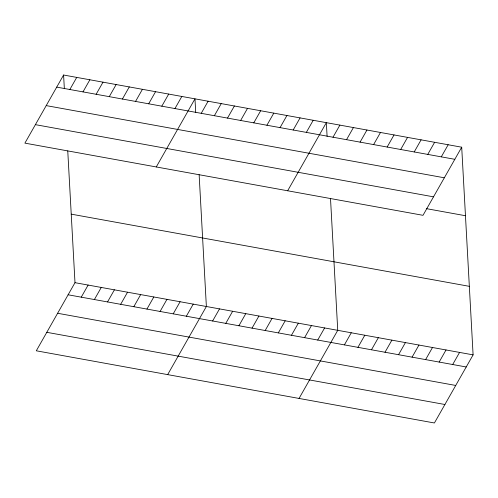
<?xml version="1.0" encoding="UTF-8"?>
<svg xmlns="http://www.w3.org/2000/svg" width="498" height="498" viewBox="0 0 498 498"><rect width="100%" height="100%" fill="white"/><g stroke="black" fill="none" stroke-linecap="round" stroke-linejoin="round"><path stroke-width="0.75" d="M63.595 75.017L24.9 143.131L423.007 215.317L461.702 147.203L63.595 75.017L64.348 88.725M69.857 89.503L76.736 77.402M82.992 91.887L89.87 79.78M96.133 94.271L103.005 82.164M109.267 96.649L116.146 84.548M122.408 99.034L129.281 86.926M135.543 101.418L142.422 89.31M148.684 103.796L155.557 91.694M161.819 106.18L168.698 94.072M67.759 150.9L74.993 282.683L36.298 350.797L434.405 422.983L473.1 354.869L461.702 147.203M174.954 108.564L181.832 96.456M81.255 297.169L88.127 285.061M156.272 166.954L194.973 98.841L195.72 112.542M94.39 299.553L101.268 287.446M201.229 113.326L208.108 101.219M107.531 301.931L114.403 289.83M214.37 115.71L221.249 103.603M120.665 304.315L127.544 292.208M227.505 118.088L234.384 105.987M133.806 306.7L140.679 294.592M240.646 120.472L247.518 108.365M146.941 309.077L153.82 296.976M253.781 122.857L260.659 110.749M160.076 311.462L166.954 299.354M266.922 125.235L273.794 113.133M173.217 313.846L180.095 301.738M280.057 127.619L286.935 115.511M186.352 316.224L193.23 304.122M293.191 130.003L300.07 117.895M167.67 374.62L206.371 306.5L199.138 174.723M306.332 132.381L313.211 120.279M212.627 320.992L219.506 308.885M287.651 190.778L326.346 122.657L327.099 136.365M225.768 323.37L232.641 311.269M333.006 137.218L339.879 125.116M238.903 325.754L245.782 313.647M346.54 139.677L353.418 127.569M252.044 328.138L258.916 316.031M360.079 142.129L366.951 130.022M265.179 330.516L272.057 318.415M373.612 144.582L380.491 132.474M278.314 332.901L285.192 320.793M387.145 147.035L394.024 134.933M291.454 335.285L298.333 323.177M400.685 149.493L407.557 137.386M304.589 337.663L311.468 325.561M414.218 151.946L421.096 139.838M317.73 340.047L324.609 327.939M427.757 154.399L434.63 142.291M299.049 398.437L337.744 330.323L330.51 198.54M441.29 156.851L448.169 144.75M344.404 344.884L351.277 332.776M357.938 347.336L364.816 335.229M371.471 349.789L378.349 337.688M385.01 352.248L391.889 340.14M398.543 354.7L405.422 342.593M412.083 357.153L418.955 345.046M425.616 359.606L432.494 347.504M439.149 362.065L446.027 349.957M452.688 364.517L459.567 352.41M56.716 87.125L454.823 159.31M46.221 105.607L444.328 177.792M35.402 124.649L433.509 196.835M426.363 208.643L465.462 215.734M71.233 214.152L469.34 286.338M74.993 282.683L473.1 354.869M68.114 294.785L466.221 366.97M57.619 313.273L455.72 385.452M46.8 332.315L444.907 404.5"/></g></svg>
